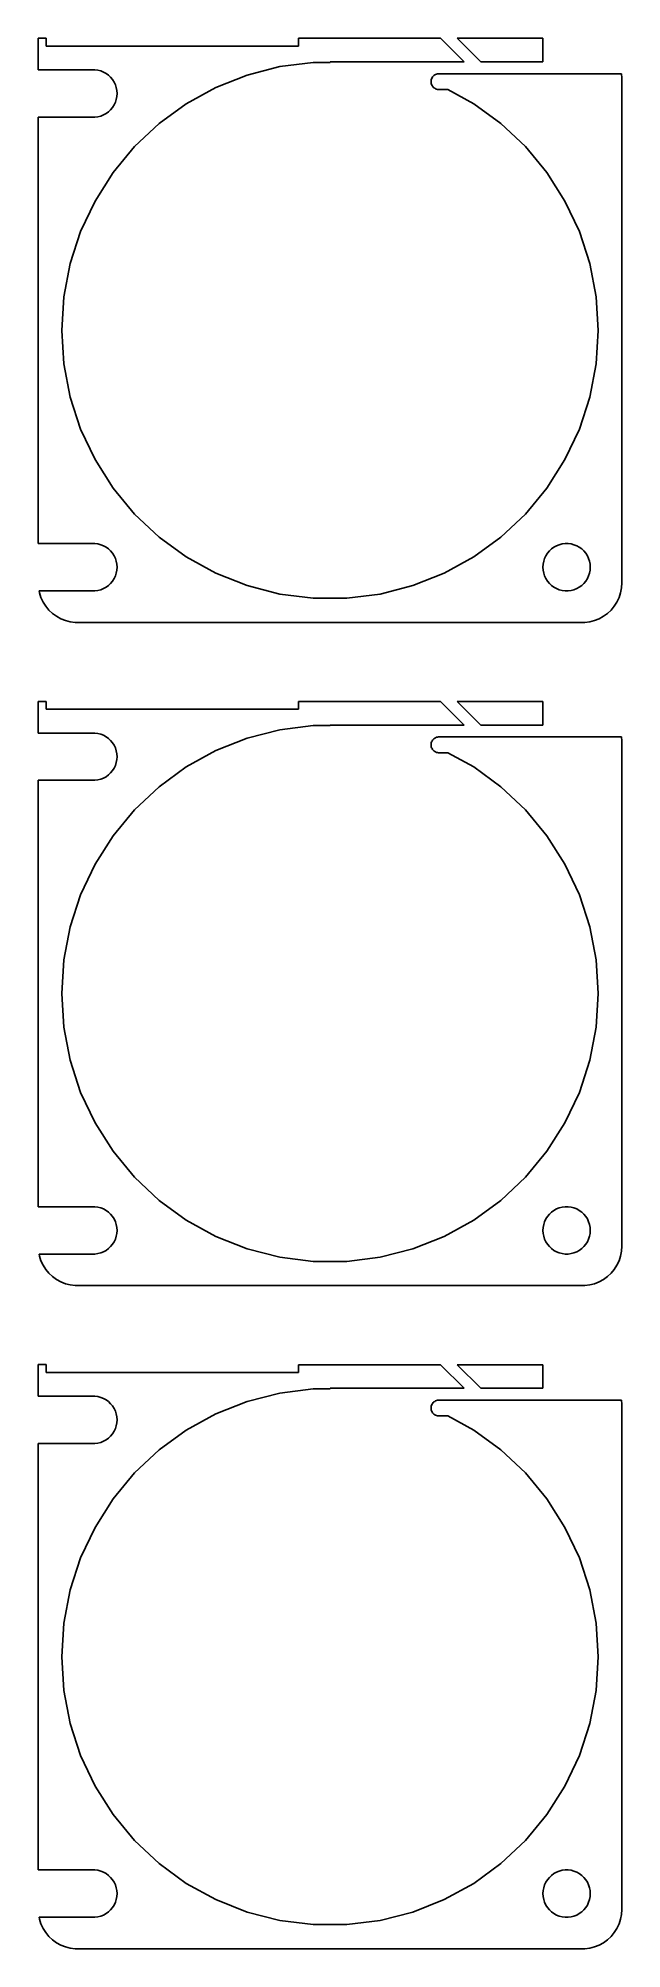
# Model space of a CAD drawing. Header units: metres. Extents: x -37 to 37, y 215 to 457.
import ezdxf

# ---------------------------------------------------------------- set-up
doc = ezdxf.new("R2010")
doc.units = ezdxf.units.M

msp = doc.modelspace()

# ---------------------------------------------------------------- linework, layer by layer
for p, q in [((-36, 457), (-37, 457)), ((-37, 457), (-37, 452.994)), ((-36, 456), (-36, 457)), ((-4, 456), (-36, 456)), ((14.0099, 456.99), (-4, 456.99)), ((-4, 456.99), (-4, 456)), ((17, 454), (14.0099, 456.99)), ((27, 456.99), (16.1312, 456.99)), ((16.1312, 456.99), (19.1213, 454)), ((27, 454), (27, 456.99)), ((-37, 452.994), (-29.8116, 452.994)), ((-29.8116, 452.994), (-29.4379, 452.947)), ((-29.4379, 452.947), (-29.0729, 452.853)), ((-29.0729, 452.853), (-28.7227, 452.714)), ((-28.7227, 452.714), (-28.3925, 452.533)), ((-28.3925, 452.533), (-28.0877, 452.312)), ((-10.5066, 452.336), (-6.371, 453.398)), ((-6.371, 453.398), (-2.1349, 453.933)), ((-2.1349, 453.933), (0, 453.933)), ((0, 453.933), (0, 454)), ((0, 454), (17, 454)), ((19.1213, 454), (27, 454)), ((-28.0877, 452.312), (-27.8131, 452.054)), ((-27.8131, 452.054), (-27.5729, 451.763)), ((-27.5729, 451.763), (-27.3711, 451.445)), ((-27.3711, 451.445), (-27.2107, 451.104)), ((-27.2107, 451.104), (-27.0942, 450.746)), ((-27.0942, 450.746), (-27.0237, 450.376)), ((-27.0237, 450.376), (-27, 450)), ((-18.2181, 448.707), (-14.4765, 450.764)), ((-14.4765, 450.764), (-10.5066, 452.336)), ((12.8189, 451.625), (12.811, 451.5)), ((12.811, 451.5), (12.8189, 451.375)), ((12.8424, 451.749), (12.8189, 451.625)), ((12.8189, 451.375), (12.8424, 451.251)), ((12.8812, 451.868), (12.8424, 451.749)), ((12.8424, 451.251), (12.8812, 451.132)), ((12.9347, 451.982), (12.8812, 451.868)), ((12.8812, 451.132), (12.9347, 451.018)), ((13.002, 452.088), (12.9347, 451.982)), ((12.9347, 451.018), (13.002, 450.912)), ((13.082, 452.185), (13.002, 452.088)), ((13.002, 450.912), (13.082, 450.815)), ((13.1736, 452.271), (13.082, 452.185)), ((13.082, 450.815), (13.1736, 450.729)), ((13.2752, 452.344), (13.1736, 452.271)), ((13.1736, 450.729), (13.2752, 450.656)), ((13.3852, 452.405), (13.2752, 452.344)), ((13.2752, 450.656), (13.3852, 450.595)), ((13.502, 452.451), (13.3852, 452.405)), ((13.3852, 450.595), (13.502, 450.549)), ((13.6236, 452.482), (13.502, 452.451)), ((13.502, 450.549), (13.6236, 450.518)), ((13.7482, 452.498), (13.6236, 452.482)), ((13.6236, 450.518), (13.7482, 450.502)), ((14.561, 452.498), (13.7482, 452.498)), ((13.7482, 450.502), (14.9533, 450.502)), ((18.5, 452.5), (14.561, 452.5)), ((14.561, 452.5), (14.561, 452.498)), ((14.9533, 450.502), (18.2181, 448.707)), ((18.502, 452.498), (18.5, 452.5)), ((18.6046, 452.498), (18.502, 452.498)), ((18.6066, 452.5), (18.6046, 452.498)), ((36.9685, 452.5), (18.6066, 452.5)), ((37, 452), (36.9685, 452.5)), ((37, 388), (37, 452)), ((-28.0877, 447.688), (-28.3925, 447.467)), ((-27.8131, 447.946), (-28.0877, 447.688)), ((-27.5729, 448.237), (-27.8131, 447.946)), ((-27.3711, 448.555), (-27.5729, 448.237)), ((-27.2107, 448.896), (-27.3711, 448.555)), ((-27.0942, 449.254), (-27.2107, 448.896)), ((-27.0237, 449.624), (-27.0942, 449.254)), ((-27, 450), (-27.0237, 449.624)), ((-21.6724, 446.197), (-18.2181, 448.707)), ((18.2181, 448.707), (21.6724, 446.197)), ((-29.8116, 447.006), (-37, 447.006)), ((-37, 447.006), (-37, 392.994)), ((-29.4379, 447.053), (-29.8116, 447.006)), ((-29.0729, 447.147), (-29.4379, 447.053)), ((-28.7227, 447.286), (-29.0729, 447.147)), ((-28.3925, 447.467), (-28.7227, 447.286)), ((-24.7849, 443.275), (-21.6724, 446.197)), ((21.6724, 446.197), (24.7849, 443.275)), ((-27.5066, 439.985), (-24.7849, 443.275)), ((24.7849, 443.275), (27.5066, 439.985)), ((-29.7944, 436.38), (-27.5066, 439.985)), ((27.5066, 439.985), (29.7944, 436.38)), ((-31.6124, 432.516), (-29.7944, 436.38)), ((29.7944, 436.38), (31.6124, 432.516)), ((-32.9318, 428.455), (-31.6124, 432.516)), ((31.6124, 432.516), (32.9318, 428.455)), ((-33.7319, 424.261), (-32.9318, 428.455)), ((32.9318, 428.455), (33.7319, 424.261)), ((-34, 420), (-33.7319, 424.261)), ((33.7319, 424.261), (34, 420)), ((-33.7319, 415.739), (-34, 420)), ((34, 420), (33.7319, 415.739)), ((-32.9318, 411.545), (-33.7319, 415.739)), ((33.7319, 415.739), (32.9318, 411.545)), ((-31.6124, 407.484), (-32.9318, 411.545)), ((32.9318, 411.545), (31.6124, 407.484)), ((-29.7944, 403.62), (-31.6124, 407.484)), ((31.6124, 407.484), (29.7944, 403.62)), ((-27.5066, 400.015), (-29.7944, 403.62)), ((29.7944, 403.62), (27.5066, 400.015)), ((-24.7849, 396.725), (-27.5066, 400.015)), ((27.5066, 400.015), (24.7849, 396.725)), ((-21.6724, 393.803), (-24.7849, 396.725)), ((24.7849, 396.725), (21.6724, 393.803)), ((-37, 392.994), (-29.8116, 392.994)), ((-29.8116, 392.994), (-29.4379, 392.947)), ((-29.4379, 392.947), (-29.0729, 392.853)), ((-29.0729, 392.853), (-28.7227, 392.714)), ((-28.7227, 392.714), (-28.3925, 392.533)), ((-28.3925, 392.533), (-28.0877, 392.312)), ((-28.0877, 392.312), (-27.8131, 392.054)), ((-27.8131, 392.054), (-27.5729, 391.763)), ((-18.2181, 391.293), (-21.6724, 393.803)), ((21.6724, 393.803), (18.2181, 391.293)), ((27.5729, 391.763), (27.8131, 392.054)), ((27.8131, 392.054), (28.0877, 392.312)), ((28.0877, 392.312), (28.3925, 392.533)), ((28.3925, 392.533), (28.7227, 392.714)), ((28.7227, 392.714), (29.0729, 392.853)), ((29.0729, 392.853), (29.4379, 392.947)), ((29.4379, 392.947), (29.8116, 392.994)), ((29.8116, 392.994), (30.1884, 392.994)), ((30.1884, 392.994), (30.5621, 392.947)), ((30.5621, 392.947), (30.927, 392.853)), ((30.927, 392.853), (31.2773, 392.714)), ((31.2773, 392.714), (31.6075, 392.533)), ((31.6075, 392.533), (31.9123, 392.312)), ((31.9123, 392.312), (32.1869, 392.054)), ((32.1869, 392.054), (32.427, 391.763)), ((-27.5729, 391.763), (-27.3711, 391.445)), ((-27.3711, 391.445), (-27.2107, 391.104)), ((-27.2107, 391.104), (-27.0942, 390.746)), ((-27.0942, 390.746), (-27.0237, 390.376)), ((-27.0237, 389.624), (-27.0942, 389.254)), ((-27.0237, 390.376), (-27, 390)), ((-27, 390), (-27.0237, 389.624)), ((-14.4765, 389.236), (-18.2181, 391.293)), ((18.2181, 391.293), (14.4765, 389.236)), ((27, 390), (27.0237, 390.376)), ((27.0237, 389.624), (27, 390)), ((27.0237, 390.376), (27.0942, 390.746)), ((27.0942, 389.254), (27.0237, 389.624)), ((27.0942, 390.746), (27.2107, 391.104)), ((27.2107, 391.104), (27.3711, 391.445)), ((27.3711, 391.445), (27.5729, 391.763)), ((32.427, 391.763), (32.6289, 391.445)), ((32.6289, 391.445), (32.7893, 391.104)), ((32.7893, 391.104), (32.9057, 390.746)), ((32.9057, 390.746), (32.9763, 390.376)), ((32.9763, 389.624), (32.9057, 389.254)), ((32.9763, 390.376), (33, 390)), ((33, 390), (32.9763, 389.624)), ((-28.7227, 387.286), (-29.0729, 387.147)), ((-28.3925, 387.467), (-28.7227, 387.286)), ((-28.0877, 387.688), (-28.3925, 387.467)), ((-27.8131, 387.946), (-28.0877, 387.688)), ((-27.5729, 388.237), (-27.8131, 387.946)), ((-27.3711, 388.555), (-27.5729, 388.237)), ((-27.2107, 388.896), (-27.3711, 388.555)), ((-27.0942, 389.254), (-27.2107, 388.896)), ((-10.5066, 387.664), (-14.4765, 389.236)), ((-6.371, 386.602), (-10.5066, 387.664)), ((10.5066, 387.664), (6.371, 386.602)), ((14.4765, 389.236), (10.5066, 387.664)), ((27.2107, 388.896), (27.0942, 389.254)), ((27.3711, 388.555), (27.2107, 388.896)), ((27.5729, 388.237), (27.3711, 388.555)), ((27.8131, 387.946), (27.5729, 388.237)), ((28.0877, 387.688), (27.8131, 387.946)), ((28.3925, 387.467), (28.0877, 387.688)), ((28.7227, 387.286), (28.3925, 387.467)), ((29.0729, 387.147), (28.7227, 387.286)), ((31.2773, 387.286), (30.927, 387.147)), ((31.6075, 387.467), (31.2773, 387.286)), ((31.9123, 387.688), (31.6075, 387.467)), ((32.1869, 387.946), (31.9123, 387.688)), ((32.427, 388.237), (32.1869, 387.946)), ((32.6289, 388.555), (32.427, 388.237)), ((32.7893, 388.896), (32.6289, 388.555)), ((32.9057, 389.254), (32.7893, 388.896)), ((36.8429, 386.757), (36.9606, 387.373)), ((36.9606, 387.373), (37, 388)), ((-29.8116, 387.006), (-36.8905, 387.006)), ((-36.8905, 387.006), (-36.8429, 386.757)), ((-36.8429, 386.757), (-36.6489, 386.159)), ((-36.6489, 386.159), (-36.3815, 385.591)), ((-36.3815, 385.591), (-36.0451, 385.061)), ((-36.0451, 385.061), (-35.6448, 384.577)), ((-29.4379, 387.053), (-29.8116, 387.006)), ((-29.0729, 387.147), (-29.4379, 387.053)), ((-2.1349, 386.067), (-6.371, 386.602)), ((2.1349, 386.067), (-2.1349, 386.067)), ((6.371, 386.602), (2.1349, 386.067)), ((29.4379, 387.053), (29.0729, 387.147)), ((29.8116, 387.006), (29.4379, 387.053)), ((30.1884, 387.006), (29.8116, 387.006)), ((30.5621, 387.053), (30.1884, 387.006)), ((30.927, 387.147), (30.5621, 387.053)), ((35.6448, 384.577), (36.0451, 385.061)), ((36.0451, 385.061), (36.3815, 385.591)), ((36.3815, 385.591), (36.6489, 386.159)), ((36.6489, 386.159), (36.8429, 386.757)), ((-35.6448, 384.577), (-35.1871, 384.147)), ((-35.1871, 384.147), (-34.6791, 383.778)), ((-34.6791, 383.778), (-34.1289, 383.476)), ((-34.1289, 383.476), (-33.5451, 383.245)), ((-33.5451, 383.245), (-32.9369, 383.089)), ((-32.9369, 383.089), (-32.3139, 383.01)), ((-32.3139, 383.01), (32.3139, 383.01)), ((32.3139, 383.01), (32.9369, 383.089)), ((32.9369, 383.089), (33.5451, 383.245)), ((33.5451, 383.245), (34.1289, 383.476)), ((34.1289, 383.476), (34.6791, 383.778)), ((34.6791, 383.778), (35.1871, 384.147)), ((35.1871, 384.147), (35.6448, 384.577)), ((-36, 373), (-37, 373)), ((-37, 373), (-37, 368.994)), ((-36, 372), (-36, 373)), ((14.0099, 372.99), (-4, 372.99)), ((-4, 372.99), (-4, 372)), ((17, 370), (14.0099, 372.99)), ((27, 372.99), (16.1312, 372.99)), ((16.1312, 372.99), (19.1213, 370)), ((27, 370), (27, 372.99)), ((-4, 372), (-36, 372)), ((-37, 368.994), (-29.8116, 368.994)), ((-29.8116, 368.994), (-29.4379, 368.947)), ((-29.4379, 368.947), (-29.0729, 368.853)), ((-29.0729, 368.853), (-28.7227, 368.714)), ((-28.7227, 368.714), (-28.3925, 368.533)), ((-28.3925, 368.533), (-28.0877, 368.312)), ((-28.0877, 368.312), (-27.8131, 368.054)), ((-27.8131, 368.054), (-27.5729, 367.763)), ((-14.4765, 366.764), (-10.5066, 368.336)), ((-10.5066, 368.336), (-6.371, 369.398)), ((-6.371, 369.398), (-2.1349, 369.933)), ((-2.1349, 369.933), (0, 369.933)), ((0, 369.933), (0, 370)), ((0, 370), (17, 370)), ((12.8812, 367.868), (12.8424, 367.749)), ((12.9347, 367.982), (12.8812, 367.868)), ((13.002, 368.088), (12.9347, 367.982)), ((13.082, 368.185), (13.002, 368.088)), ((13.1736, 368.271), (13.082, 368.185)), ((13.2752, 368.344), (13.1736, 368.271)), ((13.3852, 368.405), (13.2752, 368.344)), ((13.502, 368.451), (13.3852, 368.405)), ((13.6236, 368.482), (13.502, 368.451)), ((13.7482, 368.498), (13.6236, 368.482)), ((14.561, 368.498), (13.7482, 368.498)), ((18.5, 368.5), (14.561, 368.5)), ((14.561, 368.5), (14.561, 368.498)), ((18.502, 368.498), (18.5, 368.5)), ((18.6046, 368.498), (18.502, 368.498)), ((18.6066, 368.5), (18.6046, 368.498)), ((36.9685, 368.5), (18.6066, 368.5)), ((19.1213, 370), (27, 370)), ((37, 368), (36.9685, 368.5)), ((37, 304), (37, 368)), ((-27.5729, 367.763), (-27.3711, 367.445)), ((-27.3711, 367.445), (-27.2107, 367.104)), ((-27.2107, 367.104), (-27.0942, 366.746)), ((-27.0942, 366.746), (-27.0237, 366.376)), ((-27.0237, 365.624), (-27.0942, 365.254)), ((-27.0237, 366.376), (-27, 366)), ((-27, 366), (-27.0237, 365.624)), ((-18.2181, 364.707), (-14.4765, 366.764)), ((12.8189, 367.625), (12.811, 367.5)), ((12.811, 367.5), (12.8189, 367.375)), ((12.8424, 367.749), (12.8189, 367.625)), ((12.8189, 367.375), (12.8424, 367.251)), ((12.8424, 367.251), (12.8812, 367.132)), ((12.8812, 367.132), (12.9347, 367.018)), ((12.9347, 367.018), (13.002, 366.912)), ((13.002, 366.912), (13.082, 366.815)), ((13.082, 366.815), (13.1736, 366.729)), ((13.1736, 366.729), (13.2752, 366.656)), ((13.2752, 366.656), (13.3852, 366.595)), ((13.3852, 366.595), (13.502, 366.549)), ((13.502, 366.549), (13.6236, 366.518)), ((13.6236, 366.518), (13.7482, 366.502)), ((13.7482, 366.502), (14.9533, 366.502)), ((14.9533, 366.502), (18.2181, 364.707)), ((-29.8116, 363.006), (-37, 363.006)), ((-37, 363.006), (-37, 308.994)), ((-29.4379, 363.053), (-29.8116, 363.006)), ((-29.0729, 363.147), (-29.4379, 363.053)), ((-28.7227, 363.286), (-29.0729, 363.147)), ((-28.3925, 363.467), (-28.7227, 363.286)), ((-28.0877, 363.688), (-28.3925, 363.467)), ((-27.8131, 363.946), (-28.0877, 363.688)), ((-27.5729, 364.237), (-27.8131, 363.946)), ((-27.3711, 364.555), (-27.5729, 364.237)), ((-27.2107, 364.896), (-27.3711, 364.555)), ((-27.0942, 365.254), (-27.2107, 364.896)), ((-21.6724, 362.197), (-18.2181, 364.707)), ((18.2181, 364.707), (21.6724, 362.197)), ((-24.7849, 359.275), (-21.6724, 362.197)), ((21.6724, 362.197), (24.7849, 359.275)), ((-27.5066, 355.985), (-24.7849, 359.275)), ((24.7849, 359.275), (27.5066, 355.985)), ((-29.7944, 352.38), (-27.5066, 355.985)), ((27.5066, 355.985), (29.7944, 352.38)), ((-31.6124, 348.516), (-29.7944, 352.38)), ((29.7944, 352.38), (31.6124, 348.516)), ((-32.9318, 344.455), (-31.6124, 348.516)), ((31.6124, 348.516), (32.9318, 344.455)), ((-33.7319, 340.261), (-32.9318, 344.455)), ((32.9318, 344.455), (33.7319, 340.261)), ((-34, 336), (-33.7319, 340.261)), ((33.7319, 340.261), (34, 336)), ((-33.7319, 331.739), (-34, 336)), ((34, 336), (33.7319, 331.739)), ((-32.9318, 327.545), (-33.7319, 331.739)), ((33.7319, 331.739), (32.9318, 327.545)), ((-31.6124, 323.484), (-32.9318, 327.545)), ((32.9318, 327.545), (31.6124, 323.484)), ((-29.7944, 319.62), (-31.6124, 323.484)), ((31.6124, 323.484), (29.7944, 319.62)), ((-27.5066, 316.015), (-29.7944, 319.62)), ((29.7944, 319.62), (27.5066, 316.015)), ((-24.7849, 312.725), (-27.5066, 316.015)), ((27.5066, 316.015), (24.7849, 312.725)), ((-21.6724, 309.803), (-24.7849, 312.725)), ((24.7849, 312.725), (21.6724, 309.803)), ((-18.2181, 307.293), (-21.6724, 309.803)), ((21.6724, 309.803), (18.2181, 307.293)), ((-37, 308.994), (-29.8116, 308.994)), ((-29.8116, 308.994), (-29.4379, 308.947)), ((-29.4379, 308.947), (-29.0729, 308.853)), ((-29.0729, 308.853), (-28.7227, 308.714)), ((-28.7227, 308.714), (-28.3925, 308.533)), ((-28.3925, 308.533), (-28.0877, 308.312)), ((-28.0877, 308.312), (-27.8131, 308.054)), ((-27.8131, 308.054), (-27.5729, 307.763)), ((-27.5729, 307.763), (-27.3711, 307.445)), ((-27.3711, 307.445), (-27.2107, 307.104)), ((27.2107, 307.104), (27.3711, 307.445)), ((27.3711, 307.445), (27.5729, 307.763)), ((27.5729, 307.763), (27.8131, 308.054)), ((27.8131, 308.054), (28.0877, 308.312)), ((28.0877, 308.312), (28.3925, 308.533)), ((28.3925, 308.533), (28.7227, 308.714)), ((28.7227, 308.714), (29.0729, 308.853)), ((29.0729, 308.853), (29.4379, 308.947)), ((29.4379, 308.947), (29.8116, 308.994)), ((29.8116, 308.994), (30.1884, 308.994)), ((30.1884, 308.994), (30.5621, 308.947)), ((30.5621, 308.947), (30.927, 308.853)), ((30.927, 308.853), (31.2773, 308.714)), ((31.2773, 308.714), (31.6075, 308.533)), ((31.6075, 308.533), (31.9123, 308.312)), ((31.9123, 308.312), (32.1869, 308.054)), ((32.1869, 308.054), (32.427, 307.763)), ((32.427, 307.763), (32.6289, 307.445)), ((32.6289, 307.445), (32.7893, 307.104)), ((-27.2107, 307.104), (-27.0942, 306.746)), ((-27.0942, 305.254), (-27.2107, 304.896)), ((-27.0942, 306.746), (-27.0237, 306.376)), ((-27.0237, 305.624), (-27.0942, 305.254)), ((-27.0237, 306.376), (-27, 306)), ((-27, 306), (-27.0237, 305.624)), ((-14.4765, 305.236), (-18.2181, 307.293)), ((-10.5066, 303.664), (-14.4765, 305.236)), ((14.4765, 305.236), (10.5066, 303.664)), ((18.2181, 307.293), (14.4765, 305.236)), ((27, 306), (27.0237, 306.376)), ((27.0237, 305.624), (27, 306)), ((27.0237, 306.376), (27.0942, 306.746)), ((27.0942, 305.254), (27.0237, 305.624)), ((27.0942, 306.746), (27.2107, 307.104)), ((27.2107, 304.896), (27.0942, 305.254)), ((32.7893, 307.104), (32.9057, 306.746)), ((32.9057, 305.254), (32.7893, 304.896)), ((32.9057, 306.746), (32.9763, 306.376)), ((32.9763, 305.624), (32.9057, 305.254)), ((32.9763, 306.376), (33, 306)), ((33, 306), (32.9763, 305.624)), ((-29.8116, 303.006), (-36.8905, 303.006)), ((-36.8905, 303.006), (-36.8429, 302.757)), ((-36.8429, 302.757), (-36.6489, 302.159)), ((-29.4379, 303.053), (-29.8116, 303.006)), ((-29.0729, 303.147), (-29.4379, 303.053)), ((-28.7227, 303.286), (-29.0729, 303.147)), ((-28.3925, 303.467), (-28.7227, 303.286)), ((-28.0877, 303.688), (-28.3925, 303.467)), ((-27.8131, 303.946), (-28.0877, 303.688)), ((-27.5729, 304.237), (-27.8131, 303.946)), ((-27.3711, 304.555), (-27.5729, 304.237)), ((-27.2107, 304.896), (-27.3711, 304.555)), ((-6.371, 302.602), (-10.5066, 303.664)), ((-2.1349, 302.067), (-6.371, 302.602)), ((6.371, 302.602), (2.1349, 302.067)), ((10.5066, 303.664), (6.371, 302.602)), ((27.3711, 304.555), (27.2107, 304.896)), ((27.5729, 304.237), (27.3711, 304.555)), ((27.8131, 303.946), (27.5729, 304.237)), ((28.0877, 303.688), (27.8131, 303.946)), ((28.3925, 303.467), (28.0877, 303.688)), ((28.7227, 303.286), (28.3925, 303.467)), ((29.0729, 303.147), (28.7227, 303.286)), ((29.4379, 303.053), (29.0729, 303.147)), ((29.8116, 303.006), (29.4379, 303.053)), ((30.1884, 303.006), (29.8116, 303.006)), ((30.5621, 303.053), (30.1884, 303.006)), ((30.927, 303.147), (30.5621, 303.053)), ((31.2773, 303.286), (30.927, 303.147)), ((31.6075, 303.467), (31.2773, 303.286)), ((31.9123, 303.688), (31.6075, 303.467)), ((32.1869, 303.946), (31.9123, 303.688)), ((32.427, 304.237), (32.1869, 303.946)), ((32.6289, 304.555), (32.427, 304.237)), ((32.7893, 304.896), (32.6289, 304.555)), ((36.6489, 302.159), (36.8429, 302.757)), ((36.8429, 302.757), (36.9606, 303.373)), ((36.9606, 303.373), (37, 304)), ((-36.6489, 302.159), (-36.3815, 301.591)), ((-36.3815, 301.591), (-36.0451, 301.061)), ((-36.0451, 301.061), (-35.6448, 300.577)), ((-35.6448, 300.577), (-35.1871, 300.147)), ((-35.1871, 300.147), (-34.6791, 299.778)), ((2.1349, 302.067), (-2.1349, 302.067)), ((34.6791, 299.778), (35.1871, 300.147)), ((35.1871, 300.147), (35.6448, 300.577)), ((35.6448, 300.577), (36.0451, 301.061)), ((36.0451, 301.061), (36.3815, 301.591)), ((36.3815, 301.591), (36.6489, 302.159)), ((-34.6791, 299.778), (-34.1289, 299.476)), ((-34.1289, 299.476), (-33.5451, 299.245)), ((-33.5451, 299.245), (-32.9369, 299.089)), ((-32.9369, 299.089), (-32.3139, 299.01)), ((-32.3139, 299.01), (32.3139, 299.01)), ((32.3139, 299.01), (32.9369, 299.089)), ((32.9369, 299.089), (33.5451, 299.245)), ((33.5451, 299.245), (34.1289, 299.476)), ((34.1289, 299.476), (34.6791, 299.778)), ((-36, 289), (-37, 289)), ((-37, 289), (-37, 284.994)), ((-36, 288), (-36, 289)), ((-4, 288), (-36, 288)), ((14.0099, 288.99), (-4, 288.99)), ((-4, 288.99), (-4, 288)), ((17, 286), (14.0099, 288.99)), ((27, 288.99), (16.1312, 288.99)), ((16.1312, 288.99), (19.1213, 286)), ((27, 286), (27, 288.99)), ((-6.371, 285.398), (-2.1349, 285.933)), ((-2.1349, 285.933), (0, 285.933)), ((0, 285.933), (0, 286)), ((0, 286), (17, 286)), ((19.1213, 286), (27, 286)), ((-37, 284.994), (-29.8116, 284.994)), ((-29.8116, 284.994), (-29.4379, 284.947)), ((-29.4379, 284.947), (-29.0729, 284.853)), ((-29.0729, 284.853), (-28.7227, 284.714)), ((-28.7227, 284.714), (-28.3925, 284.533)), ((-28.3925, 284.533), (-28.0877, 284.312)), ((-28.0877, 284.312), (-27.8131, 284.054)), ((-27.8131, 284.054), (-27.5729, 283.763)), ((-27.5729, 283.763), (-27.3711, 283.445)), ((-27.3711, 283.445), (-27.2107, 283.104)), ((-14.4765, 282.764), (-10.5066, 284.336)), ((-10.5066, 284.336), (-6.371, 285.398)), ((12.8189, 283.625), (12.811, 283.5)), ((12.811, 283.5), (12.8189, 283.375)), ((12.8424, 283.749), (12.8189, 283.625)), ((12.8189, 283.375), (12.8424, 283.251)), ((12.8812, 283.868), (12.8424, 283.749)), ((12.8424, 283.251), (12.8812, 283.132)), ((12.9347, 283.982), (12.8812, 283.868)), ((12.8812, 283.132), (12.9347, 283.018)), ((13.002, 284.088), (12.9347, 283.982)), ((13.082, 284.185), (13.002, 284.088)), ((13.1736, 284.271), (13.082, 284.185)), ((13.2752, 284.344), (13.1736, 284.271)), ((13.3852, 284.405), (13.2752, 284.344)), ((13.502, 284.451), (13.3852, 284.405)), ((13.6236, 284.482), (13.502, 284.451)), ((13.7482, 284.498), (13.6236, 284.482)), ((14.561, 284.498), (13.7482, 284.498)), ((18.5, 284.5), (14.561, 284.5)), ((14.561, 284.5), (14.561, 284.498)), ((18.502, 284.498), (18.5, 284.5)), ((18.6046, 284.498), (18.502, 284.498)), ((18.6066, 284.5), (18.6046, 284.498)), ((36.9685, 284.5), (18.6066, 284.5)), ((37, 284), (36.9685, 284.5)), ((37, 220), (37, 284)), ((-27.2107, 280.896), (-27.3711, 280.555)), ((-27.2107, 283.104), (-27.0942, 282.746)), ((-27.0942, 281.254), (-27.2107, 280.896)), ((-27.0942, 282.746), (-27.0237, 282.376)), ((-27.0237, 281.624), (-27.0942, 281.254)), ((-27.0237, 282.376), (-27, 282)), ((-27, 282), (-27.0237, 281.624)), ((-18.2181, 280.707), (-14.4765, 282.764)), ((12.9347, 283.018), (13.002, 282.912)), ((13.002, 282.912), (13.082, 282.815)), ((13.082, 282.815), (13.1736, 282.729)), ((13.1736, 282.729), (13.2752, 282.656)), ((13.2752, 282.656), (13.3852, 282.595)), ((13.3852, 282.595), (13.502, 282.549)), ((13.502, 282.549), (13.6236, 282.518)), ((13.6236, 282.518), (13.7482, 282.502)), ((13.7482, 282.502), (14.9533, 282.502)), ((14.9533, 282.502), (18.2181, 280.707)), ((-29.8116, 279.006), (-37, 279.006)), ((-37, 279.006), (-37, 224.994)), ((-29.4379, 279.053), (-29.8116, 279.006)), ((-29.0729, 279.147), (-29.4379, 279.053)), ((-28.7227, 279.286), (-29.0729, 279.147)), ((-28.3925, 279.467), (-28.7227, 279.286)), ((-28.0877, 279.688), (-28.3925, 279.467)), ((-27.8131, 279.946), (-28.0877, 279.688)), ((-27.5729, 280.237), (-27.8131, 279.946)), ((-27.3711, 280.555), (-27.5729, 280.237)), ((-21.6724, 278.197), (-18.2181, 280.707)), ((18.2181, 280.707), (21.6724, 278.197)), ((-24.7849, 275.275), (-21.6724, 278.197)), ((21.6724, 278.197), (24.7849, 275.275)), ((-27.5066, 271.985), (-24.7849, 275.275)), ((24.7849, 275.275), (27.5066, 271.985)), ((-29.7944, 268.38), (-27.5066, 271.985)), ((27.5066, 271.985), (29.7944, 268.38)), ((-31.6124, 264.516), (-29.7944, 268.38)), ((29.7944, 268.38), (31.6124, 264.516)), ((-32.9318, 260.455), (-31.6124, 264.516)), ((31.6124, 264.516), (32.9318, 260.455)), ((-33.7319, 256.261), (-32.9318, 260.455)), ((32.9318, 260.455), (33.7319, 256.261)), ((-34, 252), (-33.7319, 256.261)), ((33.7319, 256.261), (34, 252)), ((-33.7319, 247.739), (-34, 252)), ((34, 252), (33.7319, 247.739)), ((-32.9318, 243.545), (-33.7319, 247.739)), ((33.7319, 247.739), (32.9318, 243.545)), ((-31.6124, 239.484), (-32.9318, 243.545)), ((32.9318, 243.545), (31.6124, 239.484)), ((-29.7944, 235.62), (-31.6124, 239.484)), ((31.6124, 239.484), (29.7944, 235.62)), ((-27.5066, 232.015), (-29.7944, 235.62)), ((29.7944, 235.62), (27.5066, 232.015)), ((-24.7849, 228.725), (-27.5066, 232.015)), ((27.5066, 232.015), (24.7849, 228.725)), ((-21.6724, 225.803), (-24.7849, 228.725)), ((24.7849, 228.725), (21.6724, 225.803)), ((-18.2181, 223.293), (-21.6724, 225.803)), ((21.6724, 225.803), (18.2181, 223.293)), ((-37, 224.994), (-29.8116, 224.994)), ((-29.8116, 224.994), (-29.4379, 224.947)), ((-29.4379, 224.947), (-29.0729, 224.853)), ((-29.0729, 224.853), (-28.7227, 224.714)), ((-28.7227, 224.714), (-28.3925, 224.533)), ((-28.3925, 224.533), (-28.0877, 224.312)), ((-28.0877, 224.312), (-27.8131, 224.054)), ((-27.8131, 224.054), (-27.5729, 223.763)), ((-27.5729, 223.763), (-27.3711, 223.445)), ((-27.3711, 223.445), (-27.2107, 223.104)), ((-27.2107, 223.104), (-27.0942, 222.746)), ((-27.0942, 222.746), (-27.0237, 222.376)), ((-14.4765, 221.236), (-18.2181, 223.293)), ((18.2181, 223.293), (14.4765, 221.236)), ((27.0237, 222.376), (27.0942, 222.746)), ((27.0942, 222.746), (27.2107, 223.104)), ((27.2107, 223.104), (27.3711, 223.445)), ((27.3711, 223.445), (27.5729, 223.763)), ((27.5729, 223.763), (27.8131, 224.054)), ((27.8131, 224.054), (28.0877, 224.312)), ((28.0877, 224.312), (28.3925, 224.533)), ((28.3925, 224.533), (28.7227, 224.714)), ((28.7227, 224.714), (29.0729, 224.853)), ((29.0729, 224.853), (29.4379, 224.947)), ((29.4379, 224.947), (29.8116, 224.994)), ((29.8116, 224.994), (30.1884, 224.994)), ((30.1884, 224.994), (30.5621, 224.947)), ((30.5621, 224.947), (30.927, 224.853)), ((30.927, 224.853), (31.2773, 224.714)), ((31.2773, 224.714), (31.6075, 224.533)), ((31.6075, 224.533), (31.9123, 224.312)), ((31.9123, 224.312), (32.1869, 224.054)), ((32.1869, 224.054), (32.427, 223.763)), ((32.427, 223.763), (32.6289, 223.445)), ((32.6289, 223.445), (32.7893, 223.104)), ((32.7893, 223.104), (32.9057, 222.746)), ((32.9057, 222.746), (32.9763, 222.376)), ((-27.5729, 220.237), (-27.8131, 219.946)), ((-27.3711, 220.555), (-27.5729, 220.237)), ((-27.2107, 220.896), (-27.3711, 220.555)), ((-27.0942, 221.254), (-27.2107, 220.896)), ((-27.0237, 221.624), (-27.0942, 221.254)), ((-27.0237, 222.376), (-27, 222)), ((-27, 222), (-27.0237, 221.624)), ((-10.5066, 219.664), (-14.4765, 221.236)), ((14.4765, 221.236), (10.5066, 219.664)), ((27, 222), (27.0237, 222.376)), ((27.0237, 221.624), (27, 222)), ((27.0942, 221.254), (27.0237, 221.624)), ((27.2107, 220.896), (27.0942, 221.254)), ((27.3711, 220.555), (27.2107, 220.896)), ((27.5729, 220.237), (27.3711, 220.555)), ((27.8131, 219.946), (27.5729, 220.237)), ((32.427, 220.237), (32.1869, 219.946)), ((32.6289, 220.555), (32.427, 220.237)), ((32.7893, 220.896), (32.6289, 220.555)), ((32.9057, 221.254), (32.7893, 220.896)), ((32.9763, 221.624), (32.9057, 221.254)), ((32.9763, 222.376), (33, 222)), ((33, 222), (32.9763, 221.624)), ((-29.8116, 219.006), (-36.8905, 219.006)), ((-36.8905, 219.006), (-36.8429, 218.757)), ((-36.8429, 218.757), (-36.6489, 218.159)), ((-36.6489, 218.159), (-36.3815, 217.591)), ((-29.4379, 219.053), (-29.8116, 219.006)), ((-29.0729, 219.147), (-29.4379, 219.053)), ((-28.7227, 219.286), (-29.0729, 219.147)), ((-28.3925, 219.467), (-28.7227, 219.286)), ((-28.0877, 219.688), (-28.3925, 219.467)), ((-27.8131, 219.946), (-28.0877, 219.688)), ((-6.371, 218.602), (-10.5066, 219.664)), ((-2.1349, 218.067), (-6.371, 218.602)), ((2.1349, 218.067), (-2.1349, 218.067)), ((6.371, 218.602), (2.1349, 218.067)), ((10.5066, 219.664), (6.371, 218.602)), ((28.0877, 219.688), (27.8131, 219.946)), ((28.3925, 219.467), (28.0877, 219.688)), ((28.7227, 219.286), (28.3925, 219.467)), ((29.0729, 219.147), (28.7227, 219.286)), ((29.4379, 219.053), (29.0729, 219.147)), ((29.8116, 219.006), (29.4379, 219.053)), ((30.1884, 219.006), (29.8116, 219.006)), ((30.5621, 219.053), (30.1884, 219.006)), ((30.927, 219.147), (30.5621, 219.053)), ((31.2773, 219.286), (30.927, 219.147)), ((31.6075, 219.467), (31.2773, 219.286)), ((31.9123, 219.688), (31.6075, 219.467)), ((32.1869, 219.946), (31.9123, 219.688)), ((36.3815, 217.591), (36.6489, 218.159)), ((36.6489, 218.159), (36.8429, 218.757)), ((36.8429, 218.757), (36.9606, 219.373)), ((36.9606, 219.373), (37, 220)), ((-36.3815, 217.591), (-36.0451, 217.061)), ((-36.0451, 217.061), (-35.6448, 216.577)), ((-35.6448, 216.577), (-35.1871, 216.147)), ((-35.1871, 216.147), (-34.6791, 215.778)), ((-34.6791, 215.778), (-34.1289, 215.476)), ((-34.1289, 215.476), (-33.5451, 215.245)), ((33.5451, 215.245), (34.1289, 215.476)), ((34.1289, 215.476), (34.6791, 215.778)), ((34.6791, 215.778), (35.1871, 216.147)), ((35.1871, 216.147), (35.6448, 216.577)), ((35.6448, 216.577), (36.0451, 217.061)), ((36.0451, 217.061), (36.3815, 217.591)), ((-33.5451, 215.245), (-32.9369, 215.089)), ((-32.9369, 215.089), (-32.3139, 215.01)), ((-32.3139, 215.01), (32.3139, 215.01)), ((32.3139, 215.01), (32.9369, 215.089)), ((32.9369, 215.089), (33.5451, 215.245))]:
    msp.add_line(p, q)

doc.saveas('drawing.dxf')
